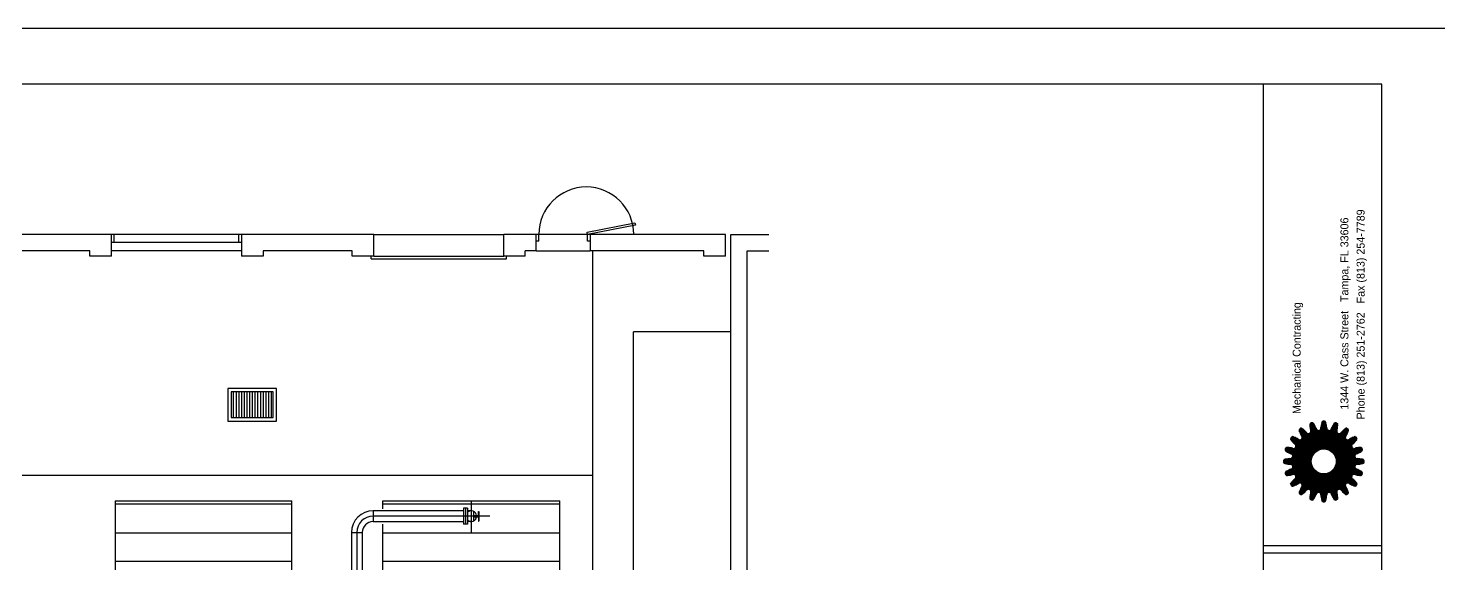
# Model space of a CAD drawing. Extents: x 0 to 3462, y 0 to 2308.
# Drawn here: x 653 to 1696, y 758 to 1154 of the extents above; entities that cross this region are included whole.
import ezdxf

# ---------------------------------------------------------------- set-up
doc = ezdxf.new("R2010")
doc.units = 0
doc.header["$LTSCALE"] = 15
for name, pattern in [('CENTER2', [0]), ('DASHED', [0]), ('HIDDEN', [0])]:
    doc.linetypes.add(name, pattern=pattern)
for name, color, linetype in [('AWALL', 8, 'CONTINUOUS'), ('CL', 9, 'CENTER2'), ('CWS', 5, 'CONTINUOUS'), ('FUTURE', 9, 'HIDDEN'), ('MEQUIP', 4, 'CONTINUOUS'), ('TITLEBLK', 7, 'CONTINUOUS')]:
    doc.layers.add(name, color=color, linetype=linetype)
doc.styles.get("Standard").update_dxf_attribs({"font": 'HAND1.SHX'})

msp = doc.modelspace()

# ---------------------------------------------------------------- linework, layer by layer
at = {"layer": 'AWALL', "color": 0}
for p, q in [((1066.2, 1003), (1101.5, 1009.9)), ((1066.5, 1001.3), (1066.2, 1003)), ((1101.9, 1008.2), (1066.5, 1001.3)), ((1101.5, 1009.9), (1101.9, 1008.2)), ((714.5, 1001.3), (616.5, 1001.3)), ((810.5, 1001.3), (714.5, 1001.3)), ((714.5, 985.3), (714.5, 1001.3)), ((810.5, 995.3), (714.5, 995.3)), ((716.5, 995.3), (716.5, 1001.3)), ((808.5, 995.3), (808.5, 1001.3)), ((908.5, 1001.3), (810.5, 1001.3)), ((810.5, 1001.3), (810.5, 985.3)), ((908.5, 1001.3), (1004.5, 1001.3)), ((908.5, 985.3), (908.5, 1001.3)), ((1028.5, 1001.3), (1004.5, 1001.3)), ((1004.5, 985.3), (1004.5, 1001.3)), ((1068.5, 1001.3), (1028.5, 1001.3)), ((1028.5, 989.3), (1028.5, 1001.3)), ((1030.5, 996.3), (1028.5, 996.3)), ((1030.5, 996.3), (1030.5, 1001.3)), ((1066.5, 996.3), (1066.5, 1001.3)), ((1068.5, 996.3), (1066.5, 996.3)), ((1168.5, 1001.3), (1068.5, 1001.3)), ((1068.5, 1001.3), (1068.5, 989.3)), ((1168.5, 985.3), (1168.5, 1001.3)), ((1172.5, 1001.3), (1200.6, 1001.3)), ((1172.5, 469.3), (1172.5, 1001.3)), ((698.5, 989.3), (632.5, 989.3)), ((698.5, 985.3), (698.5, 989.3)), ((714.5, 985.3), (698.5, 985.3)), ((810.5, 989.3), (714.5, 989.3)), ((826.5, 985.3), (810.5, 985.3)), ((892.5, 989.3), (826.5, 989.3)), ((826.5, 989.3), (826.5, 985.3)), ((892.5, 985.3), (892.5, 989.3)), ((908.5, 985.3), (892.5, 985.3)), ((906.5, 983.3), (906.5, 985.3)), ((906.5, 983.3), (1006.5, 983.3)), ((908.5, 985.3), (1004.5, 985.3)), ((1020.5, 985.3), (1004.5, 985.3)), ((1006.5, 983.3), (1006.5, 985.3)), ((1028.5, 989.3), (1020.5, 989.3)), ((1020.5, 985.3), (1020.5, 989.3)), ((1028.5, 989.3), (1068.5, 989.3)), ((1152.5, 989.3), (1068.5, 989.3)), ((1070.5, 357.3), (1070.5, 989.3)), ((1152.5, 985.3), (1152.5, 989.3)), ((1168.5, 985.3), (1152.5, 985.3)), ((1184.5, 681.3), (1184.5, 989.3)), ((1184.5, 989.3), (1200.6, 989.3)), ((804.5, 884.7), (804.5, 865.8)), ((806.5, 884.7), (806.5, 865.8)), ((808.5, 884.7), (808.5, 865.8)), ((810.5, 884.7), (810.5, 865.8)), ((812.5, 884.7), (812.5, 865.8)), ((814.5, 884.7), (814.5, 865.8)), ((816.5, 884.7), (816.5, 865.8)), ((818.5, 884.7), (818.5, 865.8)), ((820.5, 884.7), (820.5, 865.8)), ((822.5, 884.7), (822.5, 865.8)), ((824.5, 884.7), (824.5, 865.8)), ((826.5, 884.7), (826.5, 865.8)), ((828.5, 884.7), (828.5, 865.8)), ((830.5, 884.7), (830.5, 865.8)), ((832.5, 884.7), (832.5, 865.8)), ((494.5, 823.3), (1070.5, 823.3))]:
    msp.add_line(p, q, dxfattribs=at)
at = {"layer": 'AWALL', "color": 0, "linetype": 'DASHED'}
for p in [(1172.5, 929.3), (1100.5, 417.3), (1172.5, 929.3)]:
    msp.add_line(p, (1100.5, 929.3), dxfattribs=at)
at = {"layer": 'AWALL', "color": 0}
for points in [[(800.5, 863.3), (836.5, 863.3), (836.5, 887.3), (800.5, 887.3)], [(803, 865.8), (834, 865.8), (834, 884.8), (803, 884.8)]]:
    msp.add_lwpolyline(points, close=True, dxfattribs=at)
msp.add_arc((1065.6, 1001.3), 35.1, 0, 180, dxfattribs=at)
at = {"layer": 'CL', "color": 0}
for p, q in [((980.5, 804.3), (980.5, 781.1)), ((994.2, 792.9), (907.9, 792.9)), ((895.9, 780.9), (895.9, 515.5))]:
    msp.add_line(p, q, dxfattribs=at)
msp.add_arc((907.9, 780.9), 12, 90, 180, dxfattribs=at)
at = {"layer": 'CWS', "color": 0}
for p, q in [((974.7, 796.9), (907.9, 796.9)), ((907.9, 796.9), (907.9, 788.9)), ((977.7, 798.9), (974.7, 798.9)), ((974.7, 798.9), (974.7, 786.9)), ((976.2, 798.9), (976.2, 786.9)), ((977.7, 798.9), (977.7, 786.9)), ((980.5, 796.9), (977.7, 796.9)), ((982.2, 796.6), (982.2, 789.2)), ((982.2, 793.4), (985.8, 793.4)), ((985.8, 792.9), (985.8, 796.5)), ((985.8, 796.5), (986.1, 796.5)), ((986.1, 796.5), (986.1, 789.3)), ((907.9, 788.9), (974.7, 788.9)), ((977.7, 786.9), (974.7, 786.9)), ((980.5, 788.9), (977.7, 788.9)), ((982.2, 792.4), (985.8, 792.4)), ((985.8, 792.9), (985.8, 789.3)), ((985.8, 789.3), (986.1, 789.3)), ((891.9, 780.9), (891.9, 748.7)), ((891.9, 780.9), (899.9, 780.9)), ((899.9, 780.9), (899.9, 748.7))]:
    msp.add_line(p, q, dxfattribs=at)
for centre, radius, start, end in [((907.9, 780.9), 16, 90, 180), ((980.5, 792.9), 4.01, 7.1808, 134.3169), ((907.9, 780.9), 8.01, 90, 180), ((980.5, 792.9), 4.01, 225.6831, 352.8192)]:
    msp.add_arc(centre, radius, start, end, dxfattribs=at)
at = {"layer": 'FUTURE', "color": 0}
for p, q in [((717.2, 804.3), (717.2, 542.3)), ((717.2, 804.3), (847.9, 804.3)), ((847.9, 542.3), (847.9, 804.3)), ((717.2, 802.1), (847.9, 802.1)), ((717.2, 780.6), (847.9, 780.6)), ((717.2, 759.7), (847.9, 759.7))]:
    msp.add_line(p, q, dxfattribs=at)
at = {"layer": 'MEQUIP', "color": 0}
for p, q in [((915.2, 804.3), (1045.9, 804.3)), ((915.2, 798.4), (915.2, 804.3)), ((1045.9, 542.3), (1045.9, 804.3)), ((915.2, 802.1), (1045.9, 802.1)), ((915.2, 559.8), (915.2, 787)), ((915.2, 780.6), (1045.9, 780.6)), ((915.2, 759.7), (1045.9, 759.7))]:
    msp.add_line(p, q, dxfattribs=at)
at = {"layer": 'TITLEBLK', "color": 0}
for p, q in [((1654, 1112.5), (62.5, 1112.5)), ((1566.2, 1112.5), (1566.2, 54.8)), ((1654, 54.8), (1654, 1112.5)), ((1583, 823.4), (1621.1, 861.5)), ((1583.3, 831.7), (1612.8, 861.2)), ((1583.6, 823.1), (1621.4, 860.9)), ((1584, 831.5), (1613, 860.5)), ((1584.4, 823.1), (1621.4, 860)), ((1584.8, 831.4), (1613.1, 859.7)), ((1585.4, 823.2), (1621.3, 859.1)), ((1585.6, 831.3), (1613.2, 858.9)), ((1586.4, 831.3), (1613.2, 858.1)), ((1586.4, 823.3), (1621.2, 858.1)), ((1586.4, 839.2), (1605.3, 858.1)), ((1587, 839), (1605.5, 857.5)), ((1587.1, 831.1), (1613.4, 857.4)), ((1587.5, 823.5), (1621, 856.9)), ((1587.6, 830.7), (1613.8, 856.9)), ((1587.6, 838.6), (1605.9, 856.9)), ((1587.9, 830.1), (1614.4, 856.6)), ((1587.9, 838.1), (1606.4, 856.6)), ((1588.1, 829.4), (1615.1, 856.4)), ((1588.1, 837.3), (1607.2, 856.4)), ((1592.8, 856.3), (1594.5, 858)), ((1607.6, 842), (1592.8, 856.7)), ((1593, 855.6), (1595.2, 857.7)), ((1607, 841.7), (1593, 855.6)), ((1608.2, 842.2), (1593.1, 857.3)), ((1593.3, 855), (1595.7, 857.3)), ((1608.9, 842.4), (1593.6, 857.7)), ((1593.6, 854.3), (1596.2, 856.9)), ((1593.9, 853.7), (1596.6, 856.5)), ((1609.7, 842.5), (1594.2, 858)), ((1594.2, 853.2), (1597.1, 856.1)), ((1594.5, 852.6), (1597.5, 855.6)), ((1597.8, 855.2), (1596.1, 857)), ((1600.8, 860.7), (1602.1, 862)), ((1600.8, 859.8), (1602.9, 861.9)), ((1638, 823.1), (1600.8, 860.3)), ((1637, 823.2), (1600.8, 859.3)), ((1600.9, 859), (1603.4, 861.5)), ((1638.8, 823.2), (1600.9, 861.1)), ((1601, 858.2), (1603.8, 861)), ((1636, 823.3), (1601, 858.3)), ((1601.1, 857.4), (1604.1, 860.5)), ((1634.9, 823.5), (1601.1, 857.2)), ((1605.8, 857), (1601.2, 861.6)), ((1601.3, 856.7), (1604.4, 859.9)), ((1601.4, 855.1), (1605, 858.7)), ((1601.5, 856), (1604.8, 859.3)), ((1616.9, 840.6), (1601.5, 856)), ((1605.1, 858.6), (1601.8, 861.9)), ((1604.1, 860.5), (1602.6, 862)), ((1634.4, 828.4), (1606.1, 856.7)), ((1606.1, 841.2), (1620.7, 855.8)), ((1634.1, 829.6), (1607.3, 856.4)), ((1634.3, 830.3), (1608, 856.6)), ((1634.6, 830.8), (1608.5, 857)), ((1635.2, 831.2), (1608.8, 857.5)), ((1609, 859.2), (1612.5, 862.6)), ((1609, 858.2), (1612.7, 861.9)), ((1636.8, 831.3), (1609, 859.1)), ((1636, 831.3), (1609, 858.3)), ((1609.1, 860.2), (1612, 863.1)), ((1637.6, 831.4), (1609.1, 859.9)), ((1638.4, 831.5), (1609.2, 860.7)), ((1609.4, 861.3), (1611.4, 863.3)), ((1613.4, 857.4), (1609.4, 861.4)), ((1613.2, 858.5), (1609.6, 862.1)), ((1609.7, 862.5), (1610.5, 863.3)), ((1613.2, 859.4), (1609.8, 862.8)), ((1613, 860.4), (1610.3, 863.2)), ((1612.8, 861.6), (1611, 863.3)), ((1611.9, 842.6), (1627.2, 857.8)), ((1612.7, 842.5), (1628.2, 857.9)), ((1613.4, 842.4), (1628.7, 857.6)), ((1614.1, 842.1), (1629.2, 857.2)), ((1634.4, 836.4), (1614.1, 856.7)), ((1614.8, 841.9), (1629.4, 856.5)), ((1634.1, 837.5), (1615.2, 856.4)), ((1634.3, 838.3), (1615.9, 856.6)), ((1634.7, 838.7), (1616.4, 857)), ((1635.3, 839), (1616.7, 857.6)), ((1616.9, 858.2), (1620.5, 861.8)), ((1635.9, 839.3), (1616.9, 858.3)), ((1620.7, 855.4), (1617.2, 858.9)), ((1620.8, 856.2), (1617.5, 859.5)), ((1617.8, 860), (1619.8, 862)), ((1621, 856.9), (1617.8, 860)), ((1621.1, 857.6), (1618.2, 860.6)), ((1621.2, 858.4), (1618.5, 861.1)), ((1621.3, 859.2), (1618.9, 861.7)), ((1621.4, 860), (1619.5, 862)), ((1621.4, 860.9), (1620.4, 861.8)), ((1627.8, 852.8), (1624.8, 855.7)), ((1628.1, 853.3), (1625.2, 856.2)), ((1628.4, 853.9), (1625.7, 856.6)), ((1628.7, 854.5), (1626.1, 857)), ((1629, 855.1), (1626.6, 857.4)), ((1629.2, 855.7), (1627.1, 857.8)), ((1629.4, 856.4), (1627.9, 858)), ((1586.5, 850), (1588.2, 851.7)), ((1602, 835.1), (1586.6, 850.6)), ((1601.9, 834.4), (1586.6, 849.7)), ((1586.8, 849.3), (1588.9, 851.5)), ((1602.2, 835.9), (1586.9, 851.1)), ((1587.2, 848.8), (1589.5, 851.2)), ((1602.4, 836.5), (1587.4, 851.5)), ((1587.6, 848.3), (1590.2, 850.9)), ((1588, 847.9), (1590.7, 850.6)), ((1602.6, 837.2), (1588.1, 851.7)), ((1588.4, 847.4), (1591.3, 850.3)), ((1588.9, 847), (1591.9, 850)), ((1602.9, 837.8), (1589.4, 851.2)), ((1589.4, 846.6), (1592.4, 849.6)), ((1589.9, 846.2), (1593, 849.4)), ((1590.3, 844), (1600.5, 854.2)), ((1590.3, 845.7), (1594.1, 849.5)), ((1590.5, 845.1), (1599.4, 854)), ((1603.3, 838.3), (1591.1, 850.4)), ((1603.6, 838.8), (1593.1, 849.4)), ((1606.4, 841.4), (1593.7, 854.1)), ((1604, 839.3), (1593.9, 849.5)), ((1604.4, 839.8), (1594.5, 849.8)), ((1594.9, 852.1), (1597.9, 855.1)), ((1594.9, 850.4), (1598.8, 854.2)), ((1604.9, 840.2), (1594.9, 850.3)), ((1605.9, 841), (1595, 851.9)), ((1595.1, 851.5), (1598.3, 854.6)), ((1605.3, 840.7), (1595.1, 850.9)), ((1610.4, 842.6), (1599, 854.1)), ((1611.3, 842.7), (1599.9, 854)), ((1612.3, 842.6), (1600.6, 854.2)), ((1613.4, 842.4), (1601.1, 854.7)), ((1614.7, 841.9), (1601.4, 855.2)), ((1607.9, 842.1), (1620.8, 855)), ((1609.1, 842.4), (1621.2, 854.5)), ((1610.2, 842.6), (1621.7, 854.2)), ((1611.1, 842.7), (1622.4, 854)), ((1615.4, 841.6), (1629, 855.3)), ((1615.9, 841.3), (1628.3, 853.6)), ((1616.5, 840.9), (1627.1, 851.6)), ((1617, 840.6), (1627.1, 850.7)), ((1617.4, 840.1), (1627.4, 850.1)), ((1617.9, 839.7), (1627.9, 849.7)), ((1618.3, 839.2), (1628.5, 849.4)), ((1618.7, 838.7), (1629.4, 849.4)), ((1619, 838.2), (1631.5, 850.7)), ((1619.3, 837.6), (1633.1, 851.4)), ((1619.6, 837), (1634.3, 851.7)), ((1619.9, 836.4), (1634.9, 851.4)), ((1620.1, 835.7), (1635.3, 851)), ((1620.2, 835), (1635.6, 850.4)), ((1620.3, 834.2), (1632, 845.8)), ((1631.8, 844.3), (1622, 854.1)), ((1631.7, 845.3), (1623, 854)), ((1627.1, 850.8), (1623.5, 854.3)), ((1627.1, 851.6), (1624, 854.8)), ((1627.4, 852.2), (1624.4, 855.3)), ((1632, 845.9), (1628.5, 849.4)), ((1632.5, 846.3), (1629.3, 849.4)), ((1633, 846.7), (1629.9, 849.7)), ((1633.4, 847.1), (1630.4, 850.1)), ((1633.9, 847.5), (1631, 850.4)), ((1634.3, 848), (1631.6, 850.7)), ((1634.7, 848.5), (1632.2, 851)), ((1632.4, 846.3), (1635.3, 849.2)), ((1635.1, 848.9), (1632.8, 851.3)), ((1635.5, 849.4), (1633.4, 851.5)), ((1635.7, 850.2), (1634.1, 851.7)), ((1581.2, 833.1), (1583.2, 835.1)), ((1581.2, 834), (1582, 834.8)), ((1581.4, 832.5), (1584.3, 835.4)), ((1581.9, 832), (1585.3, 835.5)), ((1585.5, 831.3), (1582, 834.8)), ((1582.5, 842.4), (1583.8, 843.7)), ((1584.8, 839.9), (1582.5, 842.3)), ((1582.6, 841.6), (1584.7, 843.7)), ((1582.6, 831.8), (1586.3, 835.5)), ((1586.5, 839.2), (1582.7, 842.9)), ((1586.4, 831.3), (1582.7, 835)), ((1583, 841.1), (1585.5, 843.6)), ((1621.1, 805.4), (1583.1, 843.4)), ((1612.9, 805.7), (1583.4, 835.2)), ((1583.5, 840.7), (1586.3, 843.5)), ((1621.4, 806), (1583.7, 843.7)), ((1584, 840.4), (1587, 843.4)), ((1613, 806.4), (1584.1, 835.3)), ((1621.4, 806.9), (1584.6, 843.7)), ((1584.6, 840.1), (1587.8, 843.2)), ((1613.1, 807.2), (1584.9, 835.4)), ((1585.2, 839.7), (1588.5, 843)), ((1621.3, 807.9), (1585.6, 843.6)), ((1613.2, 808), (1585.7, 835.5)), ((1585.8, 839.5), (1589.4, 843.1)), ((1613.2, 808.9), (1586.5, 835.6)), ((1621.2, 808.9), (1586.6, 843.5)), ((1613.4, 809.5), (1587.2, 835.8)), ((1620.9, 810), (1587.7, 843.2)), ((1613.9, 810), (1587.7, 836.2)), ((1615.3, 810.4), (1588, 837.6)), ((1614.5, 810.3), (1588, 836.8)), ((1588.7, 823.8), (1603.3, 838.4)), ((1603.1, 828.7), (1588.8, 843)), ((1589.5, 823.7), (1602.4, 836.6)), ((1602.4, 830.4), (1589.6, 843.2)), ((1602, 831.6), (1590, 843.6)), ((1590, 823.3), (1602.1, 835.4)), ((1601.9, 832.6), (1590.4, 844.1)), ((1601.8, 833.5), (1590.5, 844.9)), ((1600.8, 805.8), (1638.7, 843.7)), ((1600.8, 806.7), (1637.8, 843.7)), ((1600.9, 807.6), (1636.9, 843.6)), ((1601, 808.6), (1635.9, 843.5)), ((1601.2, 805.3), (1639.2, 843.3)), ((1601.2, 809.7), (1634.8, 843.3)), ((1607.2, 810.4), (1634.1, 837.3)), ((1607.9, 810.2), (1634.3, 836.6)), ((1608.5, 809.9), (1634.6, 836)), ((1608.8, 809.4), (1635.1, 835.7)), ((1609, 808.7), (1635.8, 835.5)), ((1609, 807.8), (1636.7, 835.5)), ((1609.1, 807), (1637.5, 835.4)), ((1609.2, 806.2), (1638.3, 835.3)), ((1633.7, 823.8), (1618.3, 839.2)), ((1618.7, 828.1), (1633.6, 843)), ((1632.9, 823.7), (1619.6, 837)), ((1619.7, 830), (1632.8, 843.1)), ((1620.1, 831.3), (1632.3, 843.5)), ((1632.3, 823.4), (1620.1, 835.7)), ((1620.3, 833.3), (1631.7, 844.7)), ((1620.3, 832.4), (1631.9, 844)), ((1636.6, 839.5), (1633.1, 843)), ((1637.2, 839.8), (1633.9, 843.1)), ((1637.7, 840.1), (1634.6, 843.3)), ((1634.8, 831), (1639, 835.1)), ((1639.1, 831.7), (1635.1, 835.7)), ((1638.3, 840.5), (1635.3, 843.4)), ((1636, 831.3), (1639.7, 835)), ((1638.8, 840.8), (1636.1, 843.6)), ((1636.1, 839.3), (1639.5, 842.8)), ((1639.8, 831.9), (1636.1, 835.5)), ((1639.3, 841.2), (1636.9, 843.6)), ((1636.9, 831.3), (1640.4, 834.7)), ((1640.4, 832.1), (1637.1, 835.5)), ((1639.6, 841.8), (1637.7, 843.7)), ((1637.9, 840.2), (1639.7, 842)), ((1640.9, 832.6), (1638.1, 835.3)), ((1639.5, 842.8), (1638.6, 843.7)), ((1641, 833.3), (1639.3, 835.1)), ((1583.4, 831.6), (1581.2, 833.8)), ((1582.2, 831.9), (1581.2, 833)), ((1584.5, 831.4), (1581.5, 834.4)), ((1582.5, 824.7), (1584.5, 826.7)), ((1584, 823.1), (1582.5, 824.5)), ((1584.8, 823.1), (1582.6, 825.3)), ((1582.7, 824), (1586.3, 827.6)), ((1585.6, 823.2), (1583, 825.8)), ((1586.4, 823.3), (1583.6, 826.1)), ((1587.1, 823.4), (1584.1, 826.5)), ((1587.8, 823.6), (1584.7, 826.8)), ((1588.6, 823.8), (1585.2, 827.1)), ((1605.1, 808.2), (1585.8, 827.4)), ((1605.3, 808.8), (1586.5, 827.6)), ((1586.6, 816.3), (1602, 831.8)), ((1586.7, 817.3), (1601.9, 832.6)), ((1586.9, 815.8), (1602.1, 831.1)), ((1605.6, 809.4), (1587.1, 827.9)), ((1587.3, 815.3), (1602.4, 830.4)), ((1605.9, 810), (1587.6, 828.3)), ((1588, 815.1), (1602.6, 829.7)), ((1606.5, 810.3), (1588, 828.8)), ((1607.3, 810.4), (1588.1, 829.6)), ((1589.2, 815.5), (1602.9, 829.1)), ((1590.3, 822.8), (1601.9, 834.3)), ((1590.5, 822.1), (1601.8, 833.4)), ((1590.9, 816.2), (1603.2, 828.6)), ((1592.8, 810.2), (1607.5, 824.9)), ((1592.9, 817.4), (1603.6, 828)), ((1593.1, 811.4), (1606.9, 825.2)), ((1593.1, 809.6), (1608.1, 824.6)), ((1593.5, 809.2), (1608.8, 824.4)), ((1593.8, 817.4), (1603.9, 827.5)), ((1593.8, 813), (1606.3, 825.5)), ((1594.1, 808.9), (1609.5, 824.3)), ((1594.4, 817.1), (1604.4, 827.1)), ((1594.8, 816.6), (1604.8, 826.6)), ((1595.1, 816), (1605.3, 826.2)), ((1595.1, 815.1), (1605.8, 825.8)), ((1601, 812.2), (1613.2, 824.4)), ((1601.4, 811.7), (1614.5, 824.8)), ((1601.5, 810.9), (1616.4, 825.8)), ((1620.7, 811.1), (1606.4, 825.4)), ((1620.9, 811.9), (1608, 824.7)), ((1621.3, 812.3), (1609.3, 824.3)), ((1628.2, 808.9), (1612.8, 824.3)), ((1628.8, 809.2), (1613.5, 824.5)), ((1613.8, 810), (1634.5, 830.7)), ((1629.2, 809.7), (1614.2, 824.7)), ((1629.4, 810.4), (1614.8, 825)), ((1615.1, 810.4), (1634.1, 829.4)), ((1628.9, 811.8), (1615.4, 825.2)), ((1615.9, 810.2), (1634.3, 828.6)), ((1628.1, 813.4), (1616, 825.6)), ((1616.3, 809.8), (1634.7, 828.2)), ((1627, 815.4), (1616.5, 825.9)), ((1616.7, 809.3), (1635.2, 827.8)), ((1616.9, 808.6), (1635.9, 827.6)), ((1627.1, 816.2), (1617, 826.3)), ((1627.5, 816.8), (1617.5, 826.7)), ((1627.9, 817.2), (1617.9, 827.2)), ((1628.5, 817.5), (1618.3, 827.7)), ((1629.6, 817.3), (1618.7, 828.2)), ((1631.7, 816), (1619.1, 828.7)), ((1633.3, 815.3), (1619.4, 829.3)), ((1634.4, 815.2), (1619.6, 829.9)), ((1635, 815.4), (1619.9, 830.5)), ((1635.4, 815.9), (1620.1, 831.2)), ((1635.7, 816.5), (1620.2, 832)), ((1631.9, 822.9), (1620.3, 834.6)), ((1631.7, 822.3), (1620.3, 833.6)), ((1631.8, 821.3), (1620.3, 832.8)), ((1632.9, 823.8), (1636.5, 827.3)), ((1633.8, 823.8), (1637.1, 827)), ((1634.5, 823.6), (1637.7, 826.7)), ((1639.3, 823.5), (1634.7, 828.1)), ((1635.2, 823.4), (1638.2, 826.4)), ((1636, 823.3), (1638.8, 826.1)), ((1639.5, 824.2), (1636.3, 827.4)), ((1636.8, 823.2), (1639.3, 825.7)), ((1637.6, 823.1), (1639.6, 825.1)), ((1638, 831.5), (1640.8, 834.3)), ((1639.7, 824.9), (1638.2, 826.4)), ((1639.1, 831.7), (1641, 833.6)), ((1640.3, 832.1), (1640.9, 832.6)), ((1588.3, 815.2), (1586.5, 817)), ((1589, 815.4), (1586.8, 817.6)), ((1587.2, 815.4), (1587, 815.6)), ((1589.6, 815.7), (1587.2, 818.1)), ((1590.2, 815.9), (1587.6, 818.5)), ((1590.8, 816.2), (1588, 819)), ((1591.4, 816.5), (1588.5, 819.4)), ((1591.9, 816.9), (1588.9, 819.9)), ((1592.5, 817.2), (1589.4, 820.3)), ((1593.1, 817.5), (1589.9, 820.7)), ((1594.4, 817.1), (1590.3, 821.2)), ((1599.5, 812.8), (1590.5, 821.8)), ((1597.6, 811.2), (1594.6, 814.3)), ((1598.8, 812.6), (1594.8, 816.7)), ((1598, 811.7), (1594.9, 814.8)), ((1598.4, 812.2), (1595.1, 815.4)), ((1598.7, 812.5), (1610.3, 824.2)), ((1599.8, 812.8), (1611.2, 824.2)), ((1600.5, 812.6), (1612.1, 824.2)), ((1621.8, 812.7), (1610.3, 824.2)), ((1622.5, 812.8), (1611.2, 824.2)), ((1627.4, 808.9), (1612.1, 824.2)), ((1621.9, 812.7), (1631.8, 822.6)), ((1622.9, 812.8), (1631.7, 821.6)), ((1623.5, 812.5), (1627.1, 816.2)), ((1623.9, 812.1), (1627.1, 815.3)), ((1624.3, 811.6), (1627.4, 814.6)), ((1624.7, 811.1), (1627.7, 814.1)), ((1628.3, 817.4), (1632, 821)), ((1629.2, 817.4), (1632.4, 820.6)), ((1629.8, 817.1), (1632.9, 820.2)), ((1630.4, 816.8), (1633.4, 819.8)), ((1630.9, 816.4), (1633.8, 819.3)), ((1631.5, 816.1), (1634.2, 818.9)), ((1632.1, 815.9), (1634.7, 818.4)), ((1632.7, 815.6), (1635.1, 817.9)), ((1634.7, 818.4), (1632.9, 820.2)), ((1633.3, 815.3), (1635.5, 817.4)), ((1634, 815.1), (1635.7, 816.7)), ((1638.5, 823.1), (1639.6, 824.2)), ((1594.7, 808.9), (1592.8, 810.7)), ((1595.3, 809.1), (1593.1, 811.3)), ((1593.3, 809.3), (1593.1, 809.6)), ((1595.7, 809.5), (1593.3, 811.9)), ((1596.2, 809.9), (1593.6, 812.5)), ((1596.7, 810.4), (1593.9, 813.1)), ((1597.1, 810.8), (1594.2, 813.7)), ((1595.3, 809.2), (1598.2, 812.1)), ((1603, 805), (1600.8, 807.1)), ((1602.2, 804.8), (1600.8, 806.3)), ((1603.5, 805.3), (1600.9, 807.9)), ((1603.8, 805.9), (1601, 808.7)), ((1604.2, 806.4), (1601.1, 809.5)), ((1604.5, 807), (1601.3, 810.2)), ((1604.8, 807.6), (1601.5, 810.9)), ((1601.7, 805), (1605.2, 808.4)), ((1602.5, 804.8), (1604.3, 806.6)), ((1612.7, 805), (1609, 808.7)), ((1612.5, 804.3), (1609, 807.8)), ((1612.1, 803.8), (1609.1, 806.8)), ((1611.5, 803.5), (1609.3, 805.7)), ((1609.4, 805.5), (1613.5, 809.7)), ((1609.5, 804.8), (1613.2, 808.5)), ((1610.6, 803.5), (1609.6, 804.5)), ((1609.8, 804.1), (1613.2, 807.6)), ((1610.2, 803.7), (1613, 806.5)), ((1610.9, 803.5), (1612.8, 805.4)), ((1611.9, 803.6), (1612.4, 804.1)), ((1620.6, 805), (1616.9, 808.8)), ((1617.2, 808), (1620.7, 811.6)), ((1617.5, 807.4), (1620.7, 810.7)), ((1619.9, 804.8), (1617.6, 807.1)), ((1617.8, 806.8), (1620.9, 810)), ((1618.1, 806.3), (1621.1, 809.3)), ((1618.4, 805.7), (1621.2, 808.5)), ((1618.8, 805.2), (1621.3, 807.7)), ((1619.4, 804.9), (1621.4, 806.9)), ((1620.3, 804.9), (1621.4, 806)), ((1625.2, 810.7), (1628.1, 813.6)), ((1625.6, 810.3), (1628.4, 813)), ((1626.1, 809.8), (1628.6, 812.4)), ((1626.6, 809.4), (1628.9, 811.8)), ((1627.1, 809), (1629.2, 811.2)), ((1627.7, 808.8), (1629.4, 810.5)), ((1566.2, 771.3), (1654, 771.3)), ((1566.2, 765.8), (1654, 765.8))]:
    msp.add_line(p, q, dxfattribs=at)
msp.add_lwpolyline([(0, 0), (0, 1153.8), (1730.8, 1153.8), (1730.8, 0), (0, 0)], close=True, dxfattribs=at)
msp.add_circle((1611.1, 833.4), 9.25, dxfattribs=at)
for centre, radius, start, end in [((1593.4, 856.5), 0.651, 152.1593, 193.3141), ((1597.9, 857.5), 5.18, 193.3141, 202.2135), ((1593.9, 856.6), 1.06, 113.1787, 173.8075), ((1594.3, 856.9), 1.06, 78.1925, 138.8213), ((1594.6, 857.3), 0.651, 58.6859, 99.8407), ((1592.3, 853.4), 5.18, 49.7865, 58.6859), ((1577.1, 835.5), 28.7, 46.0111, 49.7865), ((1590, 848.8), 10.1, 37.0164, 46.0111), ((1601.4, 860.8), 0.651, 134.1593, 175.3141), ((1605.9, 860.4), 5.18, 175.3141, 184.2135), ((1629.4, 862.1), 28.7, 184.2135, 187.9889), ((1601.9, 860.8), 1.06, 95.1787, 155.8075), ((1611, 859.5), 10.1, 187.9889, 196.9836), ((1598.9, 855.7), 2.64, 7.8364, 20.8929), ((1599.5, 855.7), 1.98, 339.1783, 9.0716), ((1602.4, 861), 1.06, 60.1925, 120.8213), ((1602.8, 861.2), 0.651, 40.6859, 81.8407), ((1599.4, 858.3), 5.18, 31.7865, 40.6859), ((1579.4, 845.9), 28.7, 28.0111, 31.7865), ((1595.8, 854.6), 10.1, 19.0164, 28.0111), ((1607.9, 858.6), 2.64, 195.1071, 208.1636), ((1607.4, 858.2), 1.98, 206.9284, 236.8217), ((1607.4, 860.1), 3.73, 252.7808, 271.1348), ((1606.4, 860), 3.73, 286.8652, 305.2192), ((1607, 858.2), 1.98, 321.1783, 351.0716), ((1606.3, 858.3), 2.64, 349.8364, 2.8929), ((1619.1, 858.3), 10.1, 169.9889, 178.9836), ((1637.4, 855.1), 28.7, 166.2135, 169.9889), ((1614.5, 860.7), 5.18, 157.3141, 166.2135), ((1610.4, 862.4), 0.651, 116.1593, 157.3141), ((1610.9, 862.3), 1.06, 77.1787, 137.8075), ((1611.3, 862.3), 1.06, 42.1925, 102.8213), ((1611.8, 862.4), 0.651, 22.6859, 63.8407), ((1607.6, 860.7), 5.18, 13.7865, 22.6859), ((1584.8, 855.1), 28.7, 10.0111, 13.7865), ((1603.1, 858.3), 10.1, 1.0164, 10.0111), ((1615.9, 858.3), 2.64, 177.1071, 190.1636), ((1615.2, 858.2), 1.98, 188.9284, 218.8217), ((1615.8, 860), 3.73, 234.7808, 253.1348), ((1614.8, 860.1), 3.73, 268.8652, 287.2192), ((1614.8, 858.2), 1.98, 303.1783, 333.0716), ((1614.3, 858.6), 2.64, 331.8364, 344.8929), ((1626.4, 854.6), 10.1, 151.9889, 160.9836), ((1642.8, 845.9), 28.7, 148.2135, 151.9889), ((1622.8, 858.3), 5.18, 139.3141, 148.2135), ((1619.4, 861.2), 0.651, 98.1593, 139.3141), ((1619.8, 861), 1.06, 59.1787, 119.8075), ((1620.2, 860.8), 1.06, 24.1925, 84.8213), ((1623.3, 855.7), 2.64, 159.1071, 172.1636), ((1622.7, 855.7), 1.98, 170.9284, 200.8217), ((1611.2, 859.5), 10.1, 343.0164, 352.0111), ((1620.8, 860.8), 0.651, 4.6859, 45.8407), ((1592.8, 862.1), 28.7, 352.0111, 355.7865), ((1616.2, 860.4), 5.18, 355.7865, 4.6859), ((1632.2, 848.8), 10.1, 133.9889, 142.9836), ((1645.1, 835.5), 28.7, 130.2135, 133.9889), ((1629.9, 853.4), 5.18, 121.3141, 130.2135), ((1627.6, 857.3), 0.651, 80.1593, 121.3141), ((1627.9, 856.9), 1.06, 41.1787, 101.8075), ((1628.3, 856.6), 1.06, 6.1925, 66.8213), ((1624.3, 857.5), 5.18, 337.7865, 346.6859), ((1628.7, 856.5), 0.651, 346.6859, 27.8407), ((1587.6, 850.2), 1.06, 131.1787, 191.8075), ((1587.2, 849.9), 0.651, 170.1593, 211.3141), ((1591.1, 852.2), 5.18, 211.3141, 220.2135), ((1587.9, 850.6), 1.06, 96.1925, 156.8213), ((1609, 867.4), 28.7, 220.2135, 223.9889), ((1588, 851.1), 0.651, 76.6859, 117.8407), ((1587, 846.6), 5.18, 67.7865, 76.6859), ((1595.7, 854.5), 10.1, 223.9889, 232.9836), ((1578.1, 824.8), 28.7, 64.0111, 67.7865), ((1588.1, 844.2), 2.64, 43.8364, 56.8929), ((1588.6, 844.6), 1.98, 15.1783, 45.0716), ((1586.8, 845.2), 3.73, 340.8652, 359.2192), ((1586.3, 841.6), 10.1, 55.0164, 64.0111), ((1593.7, 851.9), 2.64, 231.1071, 244.1636), ((1593.5, 851.3), 1.98, 242.9284, 272.8217), ((1619.7, 866.4), 28.7, 202.2135, 205.9889), ((1592.4, 852.9), 3.73, 288.7808, 307.1348), ((1602.9, 858.2), 10.1, 205.9889, 214.9836), ((1592.6, 850.8), 2.64, 25.8364, 38.8929), ((1591.6, 852.1), 3.73, 322.8652, 341.2192), ((1593.2, 851), 1.98, 357.1783, 27.0716), ((1600.3, 856.4), 2.64, 213.1071, 226.1636), ((1599.9, 855.9), 1.98, 224.9284, 254.8217), ((1599.3, 857.7), 3.73, 270.7808, 289.1348), ((1598.4, 857.2), 3.73, 304.8652, 323.2192), ((1623.8, 857.2), 3.73, 216.7808, 235.1348), ((1622.9, 857.7), 3.73, 250.8652, 269.2192), ((1622.3, 855.9), 1.98, 285.1783, 315.0716), ((1621.9, 856.4), 2.64, 313.8364, 326.8929), ((1629, 851), 1.98, 152.9284, 182.8217), ((1630.5, 852.1), 3.73, 198.7808, 217.1348), ((1629.6, 850.8), 2.64, 141.1071, 154.1636), ((1619.3, 858.2), 10.1, 325.0164, 334.0111), ((1629.8, 852.9), 3.73, 232.8652, 251.2192), ((1602.5, 866.4), 28.7, 334.0111, 337.7865), ((1628.7, 851.3), 1.98, 267.1783, 297.0716), ((1628.5, 851.9), 2.64, 295.8364, 308.8929), ((1635.9, 841.6), 10.1, 115.9889, 124.9836), ((1644.1, 824.8), 28.7, 112.2135, 115.9889), ((1633.6, 844.6), 1.98, 134.9284, 164.8217), ((1635.4, 845.2), 3.73, 180.7808, 199.1348), ((1634.1, 844.2), 2.64, 123.1071, 136.1636), ((1626.5, 854.5), 10.1, 307.0164, 316.0111), ((1635.2, 846.6), 5.18, 103.3141, 112.2135), ((1613.1, 867.4), 28.7, 316.0111, 319.7865), ((1634.1, 851.1), 0.651, 62.1593, 103.3141), ((1634.3, 850.6), 1.06, 23.1787, 83.8075), ((1631.1, 852.2), 5.18, 319.7865, 328.6859), ((1634.6, 850.2), 1.06, 348.1925, 48.8213), ((1635, 849.9), 0.651, 328.6859, 9.8407), ((1582.1, 834.1), 0.651, 112.6859, 153.8407), ((1583.8, 830), 5.18, 103.7865, 112.6859), ((1583.5, 842.1), 1.06, 149.1787, 209.8075), ((1583.7, 842.6), 1.06, 114.1925, 174.8213), ((1583.3, 841.7), 0.651, 188.1593, 229.3141), ((1589.4, 807.1), 28.7, 100.0111, 103.7865), ((1586.2, 845.1), 5.18, 229.3141, 238.2135), ((1583.7, 843.1), 0.651, 94.6859, 135.8407), ((1598.6, 865.1), 28.7, 238.2135, 241.9889), ((1584.1, 838.6), 5.18, 85.7865, 94.6859), ((1586.2, 825.4), 10.1, 91.0164, 100.0111), ((1582.4, 815.1), 28.7, 82.0111, 85.7865), ((1589.9, 848.7), 10.1, 241.9889, 250.9836), ((1586.2, 838.2), 2.64, 267.1071, 280.1636), ((1584.9, 833.5), 10.1, 73.0164, 82.0111), ((1585.9, 836.6), 2.64, 61.8364, 74.8929), ((1586.3, 837.5), 1.98, 278.9284, 308.8217), ((1586.3, 837.1), 1.98, 33.1783, 63.0716), ((1584.5, 838.1), 3.73, 324.7808, 343.1348), ((1588.8, 845.6), 2.64, 249.1071, 262.1636), ((1584.4, 837.1), 3.73, 358.8652, 17.2192), ((1588.8, 845), 1.98, 260.9284, 290.8217), ((1587.3, 846.1), 3.73, 306.7808, 325.1348), ((1634.9, 846.1), 3.73, 214.8652, 233.2192), ((1633.4, 845), 1.98, 249.1783, 279.0716), ((1633.3, 845.6), 2.64, 277.8364, 290.8929), ((1637.8, 837.1), 3.73, 162.7808, 181.1348), ((1637.7, 838.1), 3.73, 196.8652, 215.2192), ((1637.2, 833.5), 10.1, 97.9889, 106.9836), ((1635.9, 837.1), 1.98, 116.9284, 146.8217), ((1635.9, 837.5), 1.98, 231.1783, 261.0716), ((1636.3, 836.6), 2.64, 105.1071, 118.1636), ((1632.3, 848.7), 10.1, 289.0164, 298.0111), ((1636, 838.2), 2.64, 259.8364, 272.8929), ((1639.8, 815.1), 28.7, 94.2135, 97.9889), ((1636, 825.4), 10.1, 79.9889, 88.9836), ((1623.6, 865.1), 28.7, 298.0111, 301.7865), ((1638.1, 838.6), 5.18, 85.3141, 94.2135), ((1632.8, 807.1), 28.7, 76.2135, 79.9889), ((1638.5, 843.1), 0.651, 44.1593, 85.3141), ((1636, 845.1), 5.18, 301.7865, 310.6859), ((1638.5, 842.6), 1.06, 5.1787, 65.8075), ((1638.9, 841.7), 0.651, 310.6859, 351.8407), ((1638.6, 842.1), 1.06, 330.1925, 30.8213), ((1638.4, 830), 5.18, 67.3141, 76.2135), ((1640.1, 834.1), 0.651, 26.1593, 67.3141), ((1582.2, 833.6), 1.06, 132.1925, 192.8213), ((1582.2, 833.2), 1.06, 167.1787, 227.8075), ((1582.1, 832.7), 0.651, 206.1593, 247.3141), ((1583.8, 836.9), 5.18, 247.3141, 256.2135), ((1583.5, 824.7), 1.06, 150.1925, 210.8213), ((1589.4, 859.7), 28.7, 256.2135, 259.9889), ((1583.3, 825.1), 0.651, 130.6859, 171.8407), ((1586.2, 821.7), 5.18, 121.7865, 130.6859), ((1598.6, 801.7), 28.7, 118.0111, 121.7865), ((1586.2, 841.4), 10.1, 259.9889, 268.9836), ((1589.9, 818.1), 10.1, 109.0164, 118.0111), ((1586.2, 828.6), 2.64, 79.8364, 92.8929), ((1586.3, 829.3), 1.98, 51.1783, 81.0716), ((1585.9, 830.2), 2.64, 285.1071, 298.1636), ((1586.3, 829.7), 1.98, 296.9284, 326.8217), ((1584.5, 828.7), 3.73, 16.8652, 35.2192), ((1584.4, 829.7), 3.73, 342.7808, 1.1348), ((1637.7, 828.7), 3.73, 144.7808, 163.1348), ((1637.8, 829.7), 3.73, 178.8652, 197.2192), ((1635.9, 829.7), 1.98, 213.1783, 243.0716), ((1635.9, 829.3), 1.98, 98.9284, 128.8217), ((1636.3, 830.2), 2.64, 241.8364, 254.8929), ((1636, 828.6), 2.64, 87.1071, 100.1636), ((1632.3, 818.1), 10.1, 61.9889, 70.9836), ((1636, 841.4), 10.1, 271.0164, 280.0111), ((1623.6, 801.7), 28.7, 58.2135, 61.9889), ((1632.8, 859.7), 28.7, 280.0111, 283.7865), ((1636, 821.7), 5.18, 49.3141, 58.2135), ((1638.9, 825.1), 0.651, 8.1593, 49.3141), ((1638.6, 824.7), 1.06, 329.1787, 29.8075), ((1638.4, 836.9), 5.18, 283.7865, 292.6859), ((1640.1, 832.7), 0.651, 292.6859, 333.8407), ((1640, 833.6), 1.06, 347.1787, 47.8075), ((1640, 833.2), 1.06, 312.1925, 12.8213), ((1583.7, 824.3), 1.06, 185.1787, 245.8075), ((1583.7, 823.7), 0.651, 224.1593, 265.3141), ((1584.1, 828.3), 5.18, 265.3141, 274.2135), ((1582.4, 851.7), 28.7, 274.2135, 277.9889), ((1584.9, 833.3), 10.1, 277.9889, 286.9836), ((1587.2, 816.9), 0.651, 148.6859, 189.8407), ((1587.6, 816.6), 1.06, 168.1925, 228.8213), ((1591.1, 814.6), 5.18, 139.7865, 148.6859), ((1587.9, 816.2), 1.06, 203.1787, 263.8075), ((1609, 799.4), 28.7, 136.0111, 139.7865), ((1588, 815.8), 0.651, 242.1593, 283.3141), ((1588.8, 821.2), 2.64, 97.8364, 110.8929), ((1587, 820.2), 5.18, 283.3141, 292.2135), ((1595.7, 812.3), 10.1, 127.0164, 136.0111), ((1588.8, 821.8), 1.98, 69.1783, 99.0716), ((1578.1, 842), 28.7, 292.2135, 295.9889), ((1587.3, 820.7), 3.73, 34.8652, 53.2192), ((1588.1, 822.6), 2.64, 303.1071, 316.1636), ((1588.6, 822.2), 1.98, 314.9284, 344.8217), ((1586.8, 821.6), 3.73, 0.7808, 19.1348), ((1586.3, 825.2), 10.1, 295.9889, 304.9836), ((1593.7, 814.9), 2.64, 115.8364, 128.8929), ((1593.5, 815.5), 1.98, 87.1783, 117.0716), ((1592.4, 814), 3.73, 52.8652, 71.2192), ((1602.9, 808.6), 10.1, 145.0164, 154.0111), ((1591.6, 814.7), 3.73, 18.7808, 37.1348), ((1592.6, 816), 2.64, 321.1071, 334.1636), ((1593.2, 815.8), 1.98, 332.9284, 2.8217), ((1630.5, 814.7), 3.73, 142.8652, 161.2192), ((1629, 815.8), 1.98, 177.1783, 207.0716), ((1629.6, 816), 2.64, 205.8364, 218.8929), ((1619.3, 808.6), 10.1, 25.9889, 34.9836), ((1629.8, 814), 3.73, 108.7808, 127.1348), ((1628.7, 815.5), 1.98, 62.9284, 92.8217), ((1628.5, 814.9), 2.64, 51.1071, 64.1636), ((1635.9, 825.2), 10.1, 235.0164, 244.0111), ((1644.1, 842), 28.7, 244.0111, 247.7865), ((1635.4, 821.6), 3.73, 160.8652, 179.2192), ((1633.6, 822.2), 1.98, 195.1783, 225.0716), ((1634.9, 820.7), 3.73, 126.7808, 145.1348), ((1634.1, 822.6), 2.64, 223.8364, 236.8929), ((1626.5, 812.3), 10.1, 43.9889, 52.9836), ((1633.4, 821.8), 1.98, 80.9284, 110.8217), ((1635.2, 820.2), 5.18, 247.7865, 256.6859), ((1633.3, 821.2), 2.64, 69.1071, 82.1636), ((1613.1, 799.4), 28.7, 40.2135, 43.9889), ((1634.1, 815.8), 0.651, 256.6859, 297.8407), ((1637.2, 833.3), 10.1, 253.0164, 262.0111), ((1634.3, 816.2), 1.06, 276.1925, 336.8213), ((1631.1, 814.6), 5.18, 31.3141, 40.2135), ((1634.6, 816.6), 1.06, 311.1787, 11.8075), ((1635, 816.9), 0.651, 350.1593, 31.3141), ((1639.8, 851.7), 28.7, 262.0111, 265.7865), ((1638.1, 828.3), 5.18, 265.7865, 274.6859), ((1638.5, 823.7), 0.651, 274.6859, 315.8407), ((1638.5, 824.3), 1.06, 294.1925, 354.8213), ((1597.9, 809.3), 5.18, 157.7865, 166.6859), ((1593.4, 810.4), 0.651, 166.6859, 207.8407), ((1593.9, 810.2), 1.06, 186.1925, 246.8213), ((1619.7, 800.4), 28.7, 154.0111, 157.7865), ((1594.3, 809.9), 1.06, 221.1787, 281.8075), ((1594.6, 809.5), 0.651, 260.1593, 301.3141), ((1592.3, 813.4), 5.18, 301.3141, 310.2135), ((1577.1, 831.4), 28.7, 310.2135, 313.9889), ((1590, 818), 10.1, 313.9889, 322.9836), ((1600.3, 810.4), 2.64, 133.8364, 146.8929), ((1599.9, 810.9), 1.98, 105.1783, 135.0716), ((1599.3, 809.1), 3.73, 70.8652, 89.2192), ((1598.4, 809.6), 3.73, 36.7808, 55.1348), ((1629.4, 804.7), 28.7, 172.0111, 175.7865), ((1605.9, 806.4), 5.18, 175.7865, 184.6859), ((1601.4, 806), 0.651, 184.6859, 225.8407), ((1611, 807.3), 10.1, 163.0164, 172.0111), ((1601.9, 806), 1.06, 204.1925, 264.8213), ((1598.9, 811.2), 2.64, 339.1071, 352.1636), ((1599.5, 811.1), 1.98, 350.9284, 20.8217), ((1602.4, 805.9), 1.06, 239.1787, 299.8075), ((1602.8, 805.6), 0.651, 278.1593, 319.3141), ((1599.4, 808.5), 5.18, 319.3141, 328.2135), ((1579.4, 820.9), 28.7, 328.2135, 331.9889), ((1595.8, 812.2), 10.1, 331.9889, 340.9836), ((1607.9, 808.2), 2.64, 151.8364, 164.8929), ((1607.4, 808.6), 1.98, 123.1783, 153.0716), ((1607.4, 806.7), 3.73, 88.8652, 107.2192), ((1606.4, 806.8), 3.73, 54.7808, 73.1348), ((1607, 808.6), 1.98, 8.9284, 38.8217), ((1606.3, 808.5), 2.64, 357.1071, 10.1636), ((1619.1, 808.5), 10.1, 181.0164, 190.0111), ((1637.4, 811.7), 28.7, 190.0111, 193.7865), ((1614.5, 806.1), 5.18, 193.7865, 202.6859), ((1610.4, 804.4), 0.651, 202.6859, 243.8407), ((1610.9, 804.5), 1.06, 222.1925, 282.8213), ((1611.3, 804.5), 1.06, 257.1787, 317.8075), ((1611.8, 804.4), 0.651, 296.1593, 337.3141), ((1607.6, 806.1), 5.18, 337.3141, 346.2135), ((1584.8, 811.7), 28.7, 346.2135, 349.9889), ((1603.1, 808.5), 10.1, 349.9889, 358.9836), ((1615.9, 808.5), 2.64, 169.8364, 182.8929), ((1615.2, 808.6), 1.98, 141.1783, 171.0716), ((1615.8, 806.8), 3.73, 106.8652, 125.2192), ((1614.8, 806.7), 3.73, 72.7808, 91.1348), ((1614.8, 808.6), 1.98, 26.9284, 56.8217), ((1614.3, 808.2), 2.64, 15.1071, 28.1636), ((1626.4, 812.2), 10.1, 199.0164, 208.0111), ((1642.8, 820.9), 28.7, 208.0111, 211.7865), ((1622.8, 808.5), 5.18, 211.7865, 220.6859), ((1619.4, 805.6), 0.651, 220.6859, 261.8407), ((1619.8, 805.9), 1.06, 240.1925, 300.8213), ((1620.2, 806), 1.06, 275.1787, 335.8075), ((1622.7, 811.1), 1.98, 159.1783, 189.0716), ((1623.3, 811.2), 2.64, 187.8364, 200.8929), ((1623.8, 809.6), 3.73, 124.8652, 143.2192), ((1611.2, 807.3), 10.1, 7.9889, 16.9836), ((1592.8, 804.7), 28.7, 4.2135, 7.9889), ((1620.8, 806), 0.651, 314.1593, 355.3141), ((1616.2, 806.4), 5.18, 355.3141, 4.2135), ((1622.9, 809.1), 3.73, 90.7808, 109.1348), ((1622.3, 810.9), 1.98, 44.9284, 74.8217), ((1621.9, 810.4), 2.64, 33.1071, 46.1636), ((1632.2, 818), 10.1, 217.0164, 226.0111), ((1645.1, 831.4), 28.7, 226.0111, 229.7865), ((1629.9, 813.4), 5.18, 229.7865, 238.6859), ((1627.6, 809.5), 0.651, 238.6859, 279.8407), ((1627.9, 809.9), 1.06, 258.1925, 318.8213), ((1602.5, 800.4), 28.7, 22.2135, 25.9889), ((1628.3, 810.2), 1.06, 293.1787, 353.8075), ((1624.3, 809.3), 5.18, 13.3141, 22.2135), ((1628.7, 810.4), 0.651, 332.1593, 13.3141)]:
    msp.add_arc(centre, radius, start, end, dxfattribs=at)

# ---------------------------------------------------------------- texts
for s, p in [('1344 W. Cass Street   Tampa, FL 33606', (1629.3, 871.7)), ('Phone (813) 251-2762   Fax (813) 254-7789', (1641.3, 864.5)), ('Mechanical Contracting', (1594, 868.5))]:
    msp.add_text(s, height=5.919, rotation=90, dxfattribs=at).set_placement(p)

doc.saveas('drawing.dxf')
